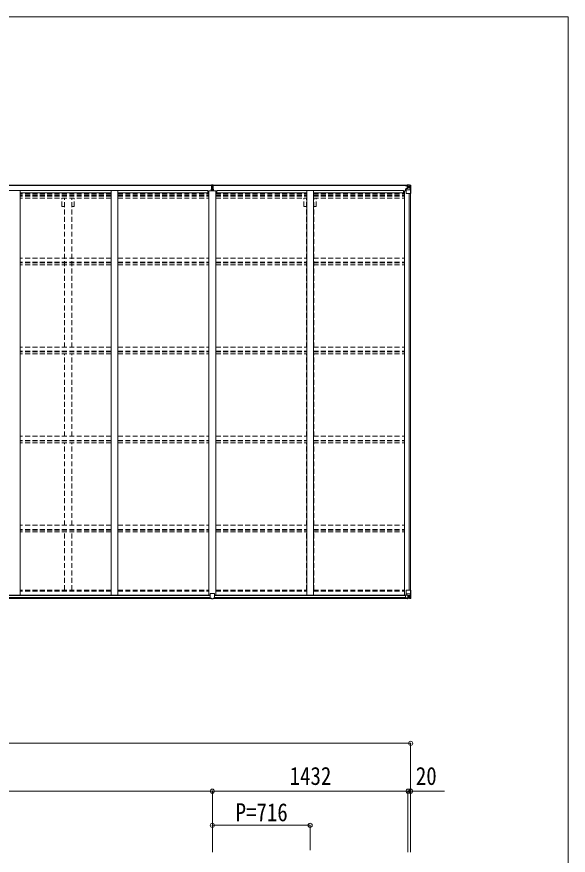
# Model space of a CAD drawing. Units: millimetres at full size, sheet at 1:30. Extents: x -8432 to 8432, y -5820 to 5820.
# Drawn here: x 3970 to 8008, y -317 to 5820 of the extents above; entities that cross this region are included whole.
import ezdxf
from ezdxf.enums import TextEntityAlignment as Align

# ---------------------------------------------------------------- set-up
doc = ezdxf.new("R2010")
doc.units = ezdxf.units.MM
doc.header["$LTSCALE"] = 30
doc.header["$PDMODE"] = 32
doc.header["$PDSIZE"] = 30
doc.linetypes.add('DASHED1', pattern=[1.8, 1.2, -0.6])
for name, color, linetype, lineweight in [('0-3_ELV2', 4, 'Continuous', 9), ('0-4_TABLE1', 6, 'Continuous', 9), ('0-6_OTH_LINE', 6, 'Continuous', 9), ('F-0_240', 7, 'Continuous', 9)]:
    doc.layers.add(name, color=color, linetype=linetype, lineweight=lineweight)
doc.styles.add('ＭＳ ゴシック', font='')
doc.styles.get('ＭＳ ゴシック').set_extended_font_data('MS Gothic')

msp = doc.modelspace()

# ---------------------------------------------------------------- linework, layer by layer
at = {"layer": '0-3_ELV2'}
for p, q in [((391.51, 4587.69), (5395.51, 4587.69)), ((391.51, 4585.55), (5395.51, 4585.55)), ((422.51, 4547.41), (5369.51, 4547.41)), ((3995.01, 4547.39), (3995.01, 1587.47)), ((4661.01, 4547.39), (4661.01, 1587.47)), ((4711.01, 4547.39), (4711.01, 1587.47)), ((5369.51, 4531.89), (5369.51, 4547.41)), ((5377.01, 4545.57), (5427.01, 4545.57)), ((5377.01, 1587.47), (5377.01, 4545.57)), ((5408.51, 4587.69), (6832.51, 4587.69)), ((5408.51, 4585.55), (6832.51, 4585.55)), ((5427.01, 1587.47), (5427.01, 4545.57)), ((5434.51, 4547.41), (6801.51, 4547.41)), ((5434.51, 4531.89), (5434.51, 4547.41)), ((6093.01, 1587.47), (6093.01, 4547.41)), ((6143.01, 1587.47), (6143.01, 4547.41)), ((6801.51, 4531.89), (6801.51, 4547.41)), ((6809.01, 4545.57), (6822.01, 4545.57)), ((6809.01, 4545.57), (6809.01, 1587.47)), ((4661.01, 4531.89), (3995.01, 4531.89)), ((4711.01, 4531.89), (5377.01, 4531.89)), ((5427.01, 4531.89), (6093.01, 4531.89)), ((6143.01, 4531.89), (6809.01, 4531.89)), ((6844.31, 4526.92), (6844.31, 1623.49)), ((6854.01, 4526.92), (6854.01, 1623.49)), ((394.75, 1587.47), (5385.51, 1587.47)), ((396.51, 1561.69), (5395.51, 1561.69)), ((406.51, 1585.2), (5385.51, 1585.2)), ((406.51, 1569.59), (5385.51, 1569.59)), ((5408.51, 1561.69), (6827.51, 1561.69)), ((5418.51, 1587.47), (6829.28, 1587.47)), ((5418.51, 1585.2), (6817.51, 1585.2)), ((5418.51, 1569.59), (6817.51, 1569.59))]:
    msp.add_line(p, q, dxfattribs=at)
at = {"layer": '0-3_ELV2', "linetype": 'DASHED1'}
for p, q in [((4661.01, 4523.5), (3995.01, 4523.5)), ((4661.01, 4515.3), (3995.01, 4515.3)), ((4661.01, 4511.37), (3995.01, 4511.37)), ((4661.01, 4506.29), (3995.01, 4506.29)), ((4661.01, 4493.28), (3995.01, 4493.28)), ((4300.81, 4431.69), (4300.81, 4493.28)), ((4318.51, 3401.03), (4318.51, 4493.28)), ((4373.51, 3401.03), (4373.51, 4493.28)), ((4391.21, 4431.69), (4391.21, 4493.28)), ((4711.01, 4523.5), (5377.01, 4523.5)), ((4711.01, 4515.3), (5377.01, 4515.3)), ((4711.01, 4511.37), (5377.01, 4511.37)), ((4711.01, 4506.29), (5377.01, 4506.29)), ((4711.01, 4493.28), (5377.01, 4493.28)), ((5427.01, 4523.5), (6093.01, 4523.5)), ((5427.01, 4515.3), (6093.01, 4515.3)), ((5427.01, 4511.37), (6093.01, 4511.37)), ((5427.01, 4506.29), (6093.01, 4506.29)), ((5427.01, 4493.28), (6093.01, 4493.28)), ((6072.81, 4431.69), (6072.81, 4493.28)), ((6090.51, 3401.03), (6090.51, 4493.28)), ((6143.01, 4523.5), (6809.01, 4523.5)), ((6143.01, 4515.3), (6809.01, 4515.3)), ((6143.01, 4511.37), (6809.01, 4511.37)), ((6143.01, 4506.29), (6809.01, 4506.29)), ((6143.01, 4493.28), (6809.01, 4493.28)), ((6145.51, 3401.03), (6145.51, 4493.28)), ((6163.21, 4431.69), (6163.21, 4493.28)), ((4300.81, 4431.69), (4318.51, 4431.69)), ((4373.51, 4431.69), (4391.21, 4431.69)), ((6072.81, 4431.69), (6090.51, 4431.69)), ((6145.51, 4431.69), (6163.21, 4431.69)), ((4660.98, 4052.69), (3995.01, 4052.69)), ((4711.01, 4052.69), (5377.01, 4052.69)), ((5427.01, 4052.69), (6093.01, 4052.69)), ((6143.01, 4052.69), (6808.98, 4052.69)), ((4660.98, 4022.96), (3995.01, 4022.96)), ((4660.98, 4018.41), (3995.01, 4018.41)), ((4660.98, 4005.4), (3995.01, 4005.4)), ((4711.01, 4022.96), (5377.01, 4022.96)), ((4711.01, 4018.41), (5377.01, 4018.41)), ((4711.01, 4005.4), (5377.01, 4005.4)), ((5427.01, 4022.96), (6093.01, 4022.96)), ((5427.01, 4018.41), (6093.01, 4018.41)), ((5427.01, 4005.4), (6093.01, 4005.4)), ((6143.01, 4022.96), (6808.98, 4022.96)), ((6143.01, 4018.41), (6808.98, 4018.41)), ((6143.01, 4005.4), (6808.98, 4005.4)), ((4660.98, 3401.03), (3995.01, 3401.03)), ((4711.01, 3401.03), (5377.01, 3401.03)), ((5427.01, 3401.03), (6093.01, 3401.03)), ((6143.01, 3401.03), (6808.98, 3401.03)), ((4660.98, 3371.3), (3995.01, 3371.3)), ((4660.98, 3366.75), (3995.01, 3366.75)), ((4660.98, 3353.74), (3995.01, 3353.74)), ((4318.51, 2749.25), (4318.51, 3353.74)), ((4373.51, 2749.25), (4373.51, 3353.74)), ((4711.01, 3371.3), (5377.01, 3371.3)), ((4711.01, 3366.75), (5377.01, 3366.75)), ((4711.01, 3353.74), (5377.01, 3353.74)), ((5427.01, 3371.3), (6093.01, 3371.3)), ((5427.01, 3366.75), (6093.01, 3366.75)), ((5427.01, 3353.74), (6093.01, 3353.74)), ((6090.51, 2749.25), (6090.51, 3353.74)), ((6143.01, 3371.3), (6808.98, 3371.3)), ((6143.01, 3366.75), (6808.98, 3366.75)), ((6143.01, 3353.74), (6808.98, 3353.74)), ((6145.51, 2749.25), (6145.51, 3353.74)), ((4660.98, 2749.37), (3995.01, 2749.37)), ((4660.98, 2719.64), (3995.01, 2719.64)), ((4660.98, 2715.09), (3995.01, 2715.09)), ((4660.98, 2702.08), (3995.01, 2702.08)), ((4318.51, 2097.59), (4318.51, 2700.88)), ((4373.51, 2097.59), (4373.51, 2700.88)), ((4711.01, 2749.37), (5377.01, 2749.37)), ((4711.01, 2719.64), (5377.01, 2719.64)), ((4711.01, 2715.09), (5377.01, 2715.09)), ((4711.01, 2702.08), (5377.01, 2702.08)), ((5427.01, 2749.37), (6093.01, 2749.37)), ((5427.01, 2719.64), (6093.01, 2719.64)), ((5427.01, 2715.09), (6093.01, 2715.09)), ((5427.01, 2702.08), (6093.01, 2702.08)), ((6090.51, 2097.59), (6090.51, 2700.88)), ((6143.01, 2749.37), (6808.98, 2749.37)), ((6143.01, 2719.64), (6808.98, 2719.64)), ((6143.01, 2715.09), (6808.98, 2715.09)), ((6143.01, 2702.08), (6808.98, 2702.08)), ((6145.51, 2097.59), (6145.51, 2700.88)), ((4660.98, 2097.71), (3995.01, 2097.71)), ((4711.01, 2097.71), (5377.01, 2097.71)), ((5427.01, 2097.71), (6093.01, 2097.71)), ((6143.01, 2097.71), (6808.98, 2097.71)), ((4660.98, 2067.98), (3995.01, 2067.98)), ((4660.98, 2063.43), (3995.01, 2063.43)), ((4660.98, 2050.42), (3995.01, 2050.42)), ((4318.51, 1623.64), (4318.51, 2049.22)), ((4373.51, 1623.64), (4373.51, 2049.22)), ((4711.01, 2067.98), (5377.01, 2067.98)), ((4711.01, 2063.43), (5377.01, 2063.43)), ((4711.01, 2050.42), (5377.01, 2050.42)), ((5427.01, 2067.98), (6093.01, 2067.98)), ((5427.01, 2063.43), (6093.01, 2063.43)), ((5427.01, 2050.42), (6093.01, 2050.42)), ((6090.51, 1623.64), (6090.51, 2049.22)), ((6143.01, 2067.98), (6808.98, 2067.98)), ((6143.01, 2063.43), (6808.98, 2063.43)), ((6143.01, 2050.42), (6808.98, 2050.42)), ((6145.51, 1623.64), (6145.51, 2049.22)), ((4661.01, 1623.64), (3995.01, 1623.64)), ((4661.01, 1615.29), (3995.01, 1615.29)), ((4711.01, 1623.64), (5377.01, 1623.64)), ((4711.01, 1615.29), (5377.01, 1615.29)), ((5427.01, 1623.64), (6093.01, 1623.64)), ((5427.01, 1615.29), (6093.01, 1615.29)), ((6143.01, 1623.64), (6809.01, 1623.64)), ((6143.01, 1615.29), (6809.01, 1615.29))]:
    msp.add_line(p, q, dxfattribs=at)
at = {"layer": '0-4_TABLE1'}
for p, q in [((5393.51, 4558.33), (5400.51, 4558.39)), ((5393.51, 4545.57), (5393.51, 4558.33)), ((5400.51, 4557.89), (5393.51, 4557.83)), ((5393.51, 4556.96), (5400.51, 4556.89)), ((5400.51, 4556.39), (5393.51, 4556.46)), ((5395.51, 4589.39), (5402.01, 4589.79)), ((5395.51, 4584.89), (5395.51, 4589.39)), ((5400.51, 4586.7), (5395.51, 4586.39)), ((5396.51, 4583.89), (5400.51, 4583.89)), ((5396.51, 4558.36), (5396.51, 4583.89)), ((5396.51, 4582.06), (5400.51, 4581.99)), ((5396.51, 4578.46), (5400.51, 4578.4)), ((5396.51, 4570.23), (5400.51, 4570.19)), ((5402.01, 4586.79), (5400.51, 4586.69)), ((5400.51, 4586.69), (5400.51, 4545.57)), ((5400.51, 4573.18), (5403.51, 4573.18)), ((5400.51, 4566.11), (5403.51, 4566.11)), ((5400.51, 4556.47), (5403.51, 4556.47)), ((5400.51, 4549.39), (5403.51, 4549.39)), ((5402.01, 4589.79), (5408.51, 4589.39)), ((5402.01, 4589.79), (5402.01, 4586.79)), ((5408.51, 4586.39), (5402.01, 4586.79)), ((5403.51, 4583.89), (5407.51, 4583.89)), ((5403.51, 4583.89), (5403.51, 4545.57)), ((5403.51, 4581.99), (5407.51, 4581.99)), ((5403.51, 4578.4), (5407.51, 4578.4)), ((5403.51, 4570.19), (5407.51, 4570.19)), ((5403.51, 4558.39), (5410.51, 4558.33)), ((5410.51, 4557.83), (5403.51, 4557.89)), ((5403.51, 4556.89), (5410.51, 4556.96)), ((5410.51, 4556.46), (5403.51, 4556.39)), ((5407.51, 4558.36), (5407.51, 4583.89)), ((5408.51, 4584.89), (5408.51, 4589.39)), ((5410.51, 4558.33), (5410.51, 4545.57)), ((6816.01, 4582.94), (6816.01, 4585.55)), ((6822.01, 4584.62), (6816.01, 4584.62)), ((6817.01, 4585.55), (6817.01, 4584.62)), ((6817.01, 4582.89), (6832.02, 4582.76)), ((6822.56, 4561.83), (6817.51, 4561.79)), ((6817.51, 4545.57), (6817.51, 4561.79)), ((6817.51, 4560.07), (6822.01, 4560.05)), ((6817.51, 4549.92), (6822.01, 4549.92)), ((6818.51, 4561.8), (6818.51, 4560.07)), ((6822.21, 4588.12), (6820.52, 4587.69)), ((6832.02, 4582.93), (6822.01, 4583.01)), ((6822.01, 4527.92), (6822.01, 4561.02)), ((6846.01, 4553.59), (6822.01, 4553.59)), ((6822.21, 4588.12), (6822.51, 4588.12)), ((6822.51, 4588.12), (6822.51, 4587.69)), ((6833.19, 4563.57), (6822.84, 4561.91)), ((6822.84, 4561.28), (6833.19, 4562.93)), ((6822.84, 4561.91), (6822.84, 4561.28)), ((6824.01, 4583.85), (6824.01, 4585.55)), ((6824.01, 4584.88), (6832.01, 4584.88)), ((6824.01, 4584.85), (6832.01, 4584.85)), ((6824.01, 4583.85), (6832.51, 4583.85)), ((6827.51, 4587.69), (6827.51, 4590.32)), ((6827.51, 4590.32), (6855.08, 4588.63)), ((6834.01, 4589.04), (6827.51, 4589.43)), ((6827.51, 4588.51), (6832.51, 4588.42)), ((6828.51, 4562.82), (6828.51, 4582.79)), ((6832.41, 4582.55), (6828.51, 4582.55)), ((6828.51, 4578.92), (6832.51, 4578.92)), ((6828.51, 4570.72), (6832.51, 4570.72)), ((6832.01, 4584.88), (6832.01, 4582.93)), ((6832.02, 4582.76), (6832.02, 4582.93)), ((6832.51, 4584.21), (6834.01, 4584.21)), ((6832.51, 4580.68), (6846.01, 4580.68)), ((6832.51, 4567.12), (6846.01, 4567.12)), ((6833.19, 4562.93), (6833.19, 4563.57)), ((6834.01, 4563.82), (6834.01, 4589.92)), ((6834.01, 4589.81), (6846.01, 4589.02)), ((6840.53, 4573.48), (6840.53, 4572.52)), ((6848.35, 4580.62), (6846.01, 4580.68)), ((6846.01, 4567.12), (6848.35, 4567.15)), ((6846.01, 4567.12), (6846.01, 4567.12)), ((6852.63, 4553.8), (6846.01, 4553.59)), ((6846.11, 4589.02), (6854.03, 4588.54)), ((6848.35, 4567.15), (6848.35, 4580.62)), ((6852.63, 4553.8), (6848.48, 4565.89)), ((6849.2, 4584.13), (6851.94, 4587.8)), ((6853.17, 4587.57), (6853.17, 4587.51)), ((6853.17, 4526.92), (6853.17, 4587.51)), ((6855.08, 4588.59), (6855.08, 4588.63)), ((6856.01, 4587.63), (6856.01, 4526.92)), ((6856.01, 4526.92), (6823.01, 4526.92)), ((5385.51, 1565.56), (5385.51, 1597.88)), ((5417.51, 1598.88), (5386.51, 1598.88)), ((5418.51, 1565.56), (5418.51, 1597.88)), ((6822.01, 1622.49), (6822.01, 1589.39)), ((6846.01, 1596.82), (6822.01, 1596.82)), ((6856.01, 1623.49), (6823.01, 1623.49)), ((6852.63, 1596.6), (6846.01, 1596.82)), ((6852.63, 1596.6), (6848.48, 1584.52)), ((6853.17, 1623.49), (6853.17, 1562.9)), ((6856.01, 1562.78), (6856.01, 1623.49)), ((5385.51, 1565.56), (5385.52, 1565.52)), ((5395.51, 1564.79), (5386.51, 1564.84)), ((5408.51, 1564.79), (5417.51, 1564.84)), ((5418.51, 1565.56), (5418.51, 1565.52)), ((6817.51, 1586.33), (6817.51, 1566.18)), ((6827.51, 1587.27), (6818.51, 1587.24)), ((6818.51, 1565.46), (6827.51, 1565.41)), ((6822.84, 1589.13), (6833.19, 1587.48)), ((6822.84, 1588.5), (6822.84, 1589.13)), ((6830.49, 1587.27), (6822.84, 1588.5)), ((6834.01, 1587.27), (6827.51, 1587.27)), ((6827.51, 1560.09), (6827.51, 1566.03)), ((6833.19, 1587.48), (6833.19, 1587.27)), ((6834.01, 1587.27), (6834.01, 1560.49)), ((6834.01, 1583.29), (6846.01, 1583.29)), ((6846.01, 1569.73), (6834.01, 1569.73)), ((6834.01, 1560.6), (6846.01, 1561.38)), ((6841.49, 1576.93), (6841.49, 1577.89)), ((6846.01, 1583.29), (6846.01, 1583.29)), ((6846.01, 1583.29), (6848.35, 1583.26)), ((6848.35, 1569.78), (6846.01, 1569.73)), ((6846.11, 1561.39), (6854.03, 1561.86)), ((6848.35, 1583.26), (6848.35, 1569.78)), ((6849.2, 1566.28), (6851.94, 1562.61)), ((6853.17, 1562.83), (6853.17, 1562.9)), ((6855.08, 1561.82), (6855.08, 1561.77))]:
    msp.add_line(p, q, dxfattribs=at)
for points in [[(6822.01, 4584.62), (6822.01, 4583), (6816.01, 4583.05)], [(6827.51, 4588.92), (6832.51, 4588.92), (6832.51, 4563.46)], [(6839.57, 4575.4), (6838.61, 4575.4), (6838.61, 4574.44), (6839.57, 4574.44)], [(6841.49, 4576.36), (6841.49, 4577.32), (6840.53, 4577.32), (6840.53, 4576.36)], [(6840.53, 4572.52), (6841.49, 4572.52), (6841.49, 4573.48)], [(6842.45, 4574.44), (6843.41, 4574.44), (6843.41, 4575.4), (6842.45, 4575.4)], [(5402.01, 1559.36), (5395.51, 1559.76), (5395.51, 1564.79)], [(5402.01, 1559.36), (5408.51, 1559.76), (5408.51, 1564.79)], [(6817.51, 1566.18), (6817.53, 1566.07), (6827.51, 1566.03)], [(6855.08, 1561.77), (6846.01, 1561.22), (6827.51, 1560.09)], [(6839.57, 1575.97), (6838.61, 1575.97), (6838.61, 1575.01), (6839.57, 1575.01)], [(6841.49, 1577.89), (6840.53, 1577.89), (6840.53, 1576.93)], [(6840.53, 1574.05), (6840.53, 1573.09), (6841.49, 1573.09), (6841.49, 1574.05)], [(6842.45, 1575.01), (6843.41, 1575.01), (6843.41, 1575.97), (6842.45, 1575.97)]]:
    msp.add_lwpolyline(points, dxfattribs=at)
for centre in [(6841.01, 4574.92), (6841.01, 1575.49)]:
    msp.add_circle(centre, 5.3, dxfattribs=at)
for centre, radius, start, end in [((5396.51, 4584.89), 1, 180, 270), ((5407.51, 4584.89), 1, 270, 0), ((6816.88, 4590.58), 7.69, 263.56574, 271.03001), ((6822.95, 4560.98), 0.937, 96.73234, 177.67791), ((6822.95, 4560.35), 0.937, 96.73234, 177.67791), ((6832.01, 4585.38), 0.5, 270.00309, 0.00198), ((6832.01, 4585.35), 0.5, 269.99891, 359.99891), ((6832.01, 4582.43), 0.5, 359.95536, 89.47105), ((6832, 4582.25), 0.513, 358.95293, 88.11972), ((6833.08, 4564.5), 0.937, 276.73234, 357.67791), ((6833.08, 4563.86), 0.937, 276.73234, 357.67791), ((6839.57, 4576.36), 0.96, 270, 0), ((6839.57, 4573.48), 0.96, 0, 90), ((6842.45, 4576.36), 0.96, 180, 270), ((6842.45, 4573.48), 0.96, 90, 180), ((6851.89, 4587.63), 1.28, 357.54105, 48.82169), ((6853.86, 4601.24), 12.7, 264.89689, 270.75534), ((6855.01, 4587.63), 1, 359.99921, 86.49983), ((6855.02, 4587.63), 0.999, 0.04917, 86.5576), ((6855.02, 4587.59), 0.999, 0.04917, 86.5576), ((6823.01, 4527.92), 1, 180, 270), ((5386.51, 1597.88), 1, 90, 180), ((5417.51, 1597.88), 1, 0, 90), ((6823.01, 1622.49), 1, 90, 180), ((6822.95, 1590.06), 0.937, 182.32209, 263.26766), ((6822.95, 1589.43), 0.937, 182.32209, 263.26766), ((6833.08, 1586.55), 0.937, 50.93398, 83.26766), ((6839.57, 1576.93), 0.96, 270, 0), ((6839.57, 1574.05), 0.96, 0, 90), ((6842.45, 1576.93), 0.96, 180, 270), ((6842.45, 1574.05), 0.96, 90, 180), ((6851.89, 1562.78), 1.28, 311.17831, 2.45895), ((6853.86, 1549.17), 12.7, 89.24466, 95.10311), ((6855.01, 1562.77), 1, 273.50017, 0.00079), ((6855.02, 1562.82), 0.999, 273.4424, 359.95083), ((6855.02, 1562.78), 0.999, 273.4424, 359.95083)]:
    msp.add_arc(centre, radius, start, end, dxfattribs=at)
for centre, major_axis, ratio, start_param, end_param in [((5400.54, 4586.7), (0.18, -2.99), 0.008711, 3.1415927, 4.7113235), ((5228.64, 4576.18), (171.87, 10.52), 0.017422, 6.2821194, 6.2831848), ((6927.76, 4580.68), (-81.75, 0), 0.061163, 6.2824128, 6.2831853), ((6851.22, 4580.54), (-0.03, 5), 0.573921, 0.7672717, 1.551125), ((6849.75, 4567.17), (0, 3), 0.468246, 1.5772882, 2.0127935), ((6852.88, 4585.61), (0.02, 3), 0.466854, 0.125683, 0.7596956), ((6851.9, 4556.15), (-0.85, 2.32), 0.403757, 3.0087805, 3.9744392), ((6853.08, 4588.71), (-2, 0.12), 0.060933, 2.0712557, 3.1453404), ((6654.08, 4600.94), (-201, 12.36), 0.060933, 3.1453404, 3.145839), ((6851.9, 1594.26), (-0.85, -2.32), 0.403757, 2.3087461, 3.2744049), ((5386.51, 1565.55), (1, -0.012), 0.707053, 3.2044821, 4.7211143), ((5417.51, 1565.55), (-1, -0.012), 0.707053, 3.2044821, 4.7211143), ((6818.51, 1586.33), (-1, -0.021), 0.906239, 4.6936843, 6.2644806), ((6818.51, 1566.17), (-1, 0.012), 0.707053, 0.1587743, 1.5795216), ((6927.76, 1569.73), (-81.75, 0), 0.061163, 0, 0.0007725), ((6849.75, 1583.23), (0, -3), 0.468246, 4.2703918, 4.7058971), ((6851.22, 1569.86), (-0.03, -5), 0.573921, 4.7320603, 5.5159136), ((6852.88, 1564.79), (0.02, -3), 0.466854, 5.5234897, 6.1575023), ((6853.08, 1561.7), (-2, -0.12), 0.060933, 3.1378449, 4.2119296), ((6654.08, 1549.46), (-201, -12.36), 0.060933, 3.1373463, 3.1378449)]:
    msp.add_ellipse(centre, major_axis=major_axis, ratio=ratio, start_param=start_param, end_param=end_param, dxfattribs=at)
at = {"layer": '0-6_OTH_LINE'}
for p, q in [((370.01, 502.13), (6854.01, 502.13)), ((6854.01, 502.13), (6854.01, -290.52)), ((390.01, 152.13), (5402.01, 152.13)), ((5402.01, 152.13), (5402.01, -293.28)), ((5402.01, 152.13), (6834.01, 152.13)), ((6834.01, 152.13), (6834.01, -293.28)), ((6834.01, 152.13), (6854.01, 152.13)), ((6854.01, 152.13), (6854.01, -293.28)), ((5402.01, -97.87), (5402.01, -280.33)), ((5402.01, -97.87), (6118.01, -97.87)), ((6118.01, -97.87), (6118.01, -280.33))]:
    msp.add_line(p, q, dxfattribs=at)
at = {"layer": '0-6_OTH_LINE', "lineweight": 18}
msp.add_line((7102.85, 152.13), (6854.01, 152.13), dxfattribs=at)
at = {"layer": '0-6_OTH_LINE'}
for p in [(6854.01, 502.13), (5402.01, 152.13), (6834.01, 152.13), (6854.01, 152.13), (5402.01, -97.87), (6118.01, -97.87)]:
    msp.add_point(p, dxfattribs=at)
at = {"layer": 'F-0_240', "color": 5}
for p, q in [((-8432.06, 5820), (8007.94, 5820)), ((8007.94, 5820), (8007.94, -5820))]:
    msp.add_line(p, q, dxfattribs=at)

# ---------------------------------------------------------------- texts
at = {"layer": '0-6_OTH_LINE', "color": 7, "style": 'ＭＳ ゴシック', "width": 0.85}
for s, p in [('1432', (5968.01, 158.13)), ('20', (6892.1, 157.76)), ('P=716', (5572.51, -107.87))]:
    msp.add_text(s, height=132, dxfattribs=at).set_placement(p, align=Align.BOTTOM_LEFT)

doc.saveas('drawing.dxf')
